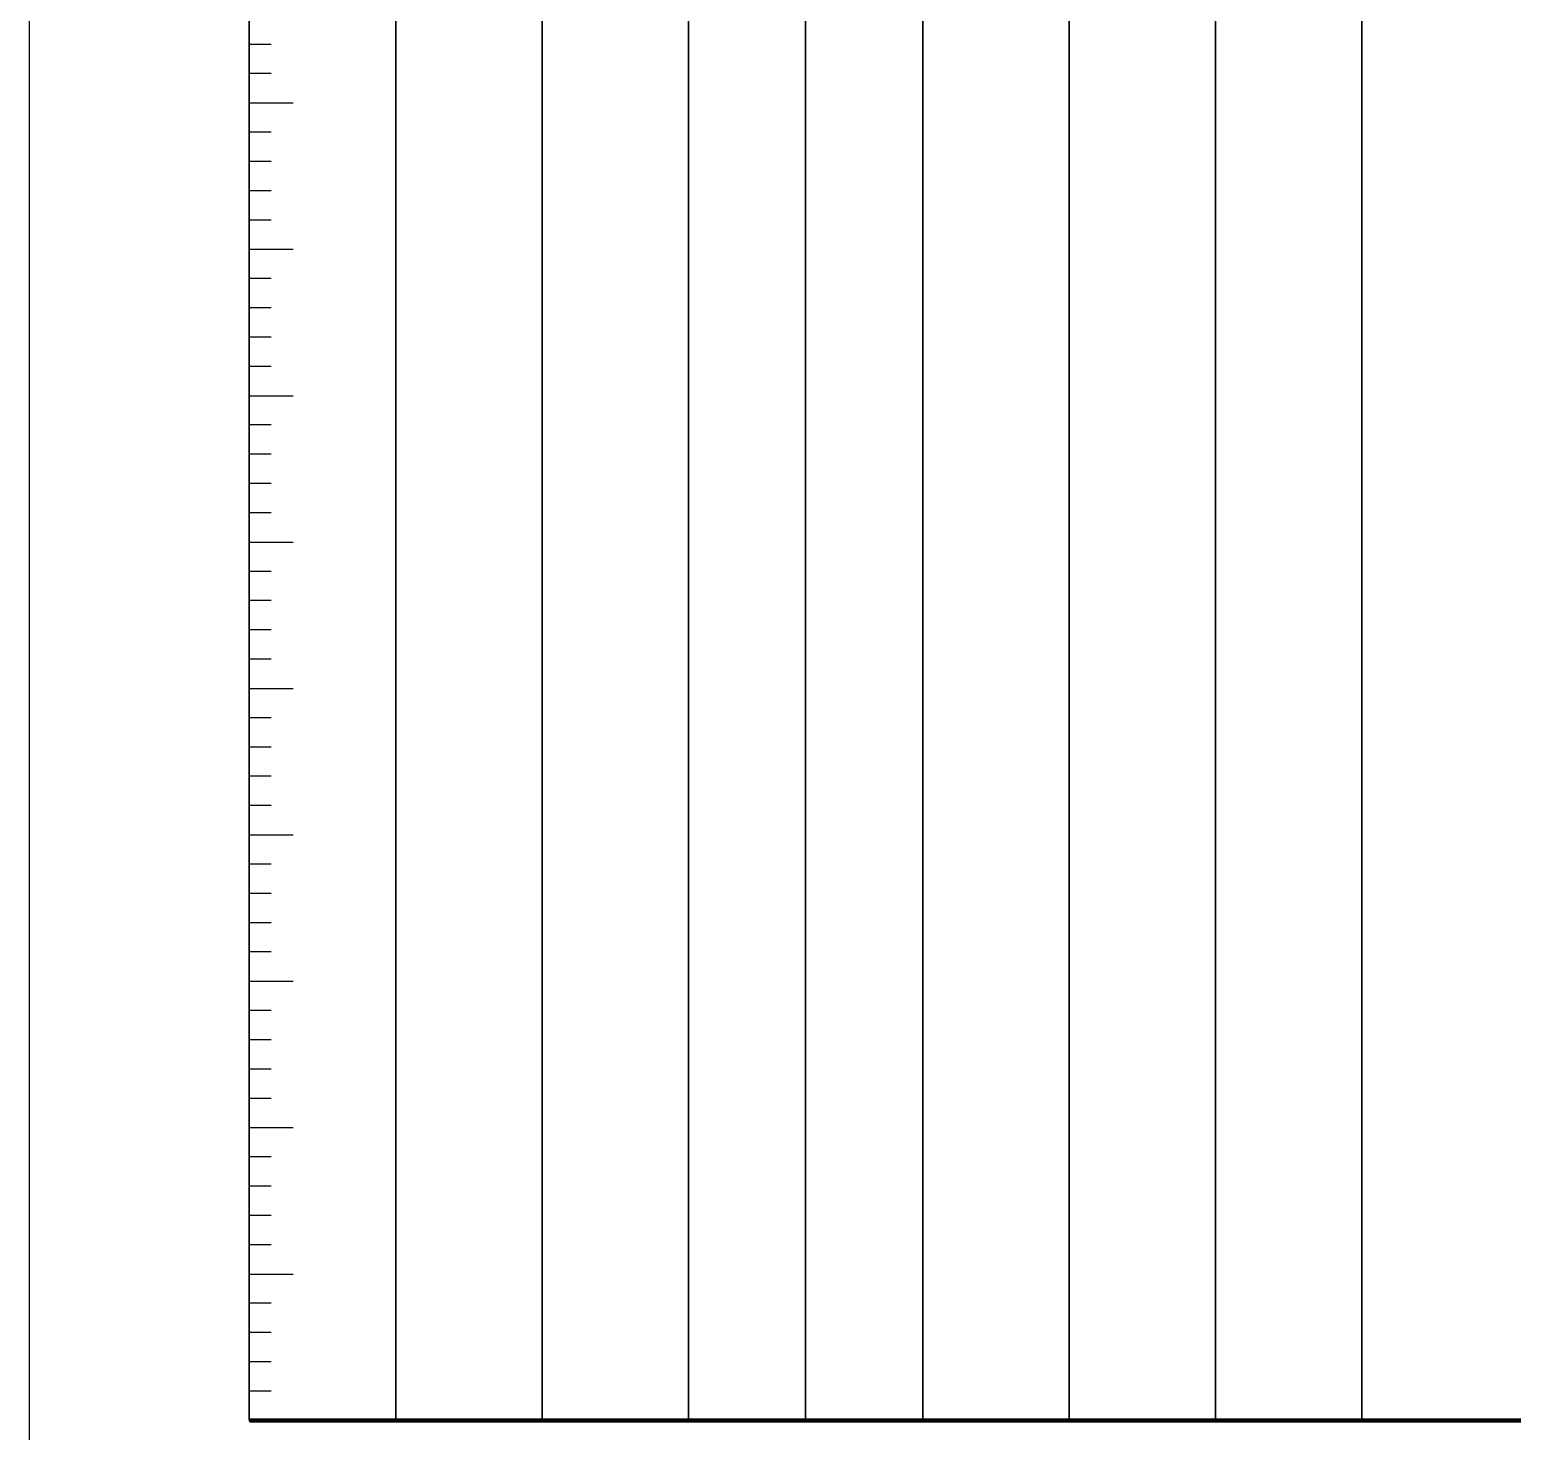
# Model space of a CAD drawing. Header units: metres. Extents: x 0 to 210, y 0 to 319.
# Drawn here: x 0 to 101.3, y 64.2 to 159.9 of the extents above; entities that cross this region are included whole.
import ezdxf

# ---------------------------------------------------------------- set-up
doc = ezdxf.new("R2010")
doc.units = ezdxf.units.M
doc.header["$MEASUREMENT"] = 0
for name, color, linetype in [('#TCRRQD', 2, 'Continuous'), ('#두께', 3, 'Continuous'), ('#색조', 2, 'Continuous'), ('#시료형태', 2, 'Continuous'), ('#심도', 3, 'Continuous'), ('#심도표고두께', 2, 'Continuous'), ('#영역', 2, 'Continuous'), ('#전체영역', 6, 'Continuous'), ('#주상도', 2, 'Continuous'), ('#지층설명', 2, 'Continuous'), ('#통일분류', 2, 'Continuous'), ('#표고', 3, 'Continuous')]:
    doc.layers.add(name, color=color, linetype=linetype)

msp = doc.modelspace()

# ---------------------------------------------------------------- linework, layer by layer
at = {"layer": '#TCRRQD'}
msp.add_lwpolyline([(91, 214.94), (81, 214.94), (81, 64.94), (91, 64.94)], close=True, dxfattribs=at)
at = {"layer": '#두께'}
msp.add_lwpolyline([(45, 214.94), (35, 214.94), (35, 64.94), (45, 64.94)], close=True, dxfattribs=at)
at = {"layer": '#색조'}
msp.add_lwpolyline([(71, 214.94), (61, 214.94), (61, 64.94), (71, 64.94)], close=True, dxfattribs=at)
at = {"layer": '#시료형태'}
msp.add_lwpolyline([(81, 214.94), (71, 214.94), (71, 64.94), (81, 64.94)], close=True, dxfattribs=at)
at = {"layer": '#심도'}
msp.add_lwpolyline([(25, 214.94), (15, 214.94), (15, 64.94), (25, 64.94)], close=True, dxfattribs=at)
at = {"layer": '#심도표고두께'}
msp.add_lwpolyline([(45, 214.94), (15, 214.94), (15, 64.94), (45, 64.94)], close=True, dxfattribs=at)
at = {"layer": '#영역'}
msp.add_lwpolyline([(0, 296.94), (210, 296.94), (210, -0.06), (0, -0.06)], close=True, dxfattribs=at)
at = {"layer": '#전체영역'}
msp.add_lwpolyline([(15, 214.94), (195, 214.94), (195, 64.94), (15, 64.94)], close=True, dxfattribs=at)
at = {"layer": '#주상도'}
msp.add_lwpolyline([(53, 214.94), (45, 214.94), (45, 64.94), (53, 64.94)], close=True, dxfattribs=at)
at = {"layer": '#지층설명'}
msp.add_lwpolyline([(155, 214.94), (91, 214.94), (91, 64.94), (155, 64.94)], close=True, dxfattribs=at)
at = {"layer": '#통일분류'}
msp.add_lwpolyline([(61, 214.94), (53, 214.94), (53, 64.94), (61, 64.94)], close=True, dxfattribs=at)
at = {"layer": '#표고'}
msp.add_lwpolyline([(35, 214.94), (25, 214.94), (25, 64.94), (35, 64.94)], close=True, dxfattribs=at)
msp.add_line((15, 230.44), (15, 64.94))
at = {"lineweight": -3}
for p, q in [((25, 230.44), (25, 64.94)), ((35, 230.44), (35, 64.94)), ((45, 230.44), (45, 64.94)), ((53, 230.44), (53, 64.94)), ((61, 230.44), (61, 64.94)), ((71, 230.44), (71, 64.94)), ((81, 230.44), (81, 64.94)), ((91, 230.44), (91, 64.94)), ((16.5, 158.94), (15, 158.94)), ((16.5, 156.94), (15, 156.94)), ((15, 154.94), (18, 154.94)), ((16.5, 152.94), (15, 152.94)), ((16.5, 150.94), (15, 150.94)), ((16.5, 148.94), (15, 148.94)), ((16.5, 146.94), (15, 146.94)), ((15, 144.94), (18, 144.94)), ((16.5, 142.94), (15, 142.94)), ((16.5, 140.94), (15, 140.94)), ((16.5, 138.94), (15, 138.94)), ((16.5, 136.94), (15, 136.94)), ((15, 134.94), (18, 134.94)), ((16.5, 132.94), (15, 132.94)), ((16.5, 130.94), (15, 130.94)), ((16.5, 128.94), (15, 128.94)), ((16.5, 126.94), (15, 126.94)), ((15, 124.94), (18, 124.94)), ((16.5, 122.94), (15, 122.94)), ((16.5, 120.94), (15, 120.94)), ((16.5, 118.94), (15, 118.94)), ((16.5, 116.94), (15, 116.94)), ((15, 114.94), (18, 114.94)), ((16.5, 112.94), (15, 112.94)), ((16.5, 110.94), (15, 110.94)), ((16.5, 108.94), (15, 108.94)), ((16.5, 106.94), (15, 106.94)), ((15, 104.94), (18, 104.94)), ((16.5, 102.94), (15, 102.94)), ((16.5, 100.94), (15, 100.94)), ((16.5, 98.94), (15, 98.94)), ((16.5, 96.94), (15, 96.94)), ((15, 94.94), (18, 94.94)), ((16.5, 92.94), (15, 92.94)), ((16.5, 90.94), (15, 90.94)), ((16.5, 88.94), (15, 88.94)), ((16.5, 86.94), (15, 86.94)), ((15, 84.94), (18, 84.94)), ((16.5, 82.94), (15, 82.94)), ((16.5, 80.94), (15, 80.94)), ((16.5, 78.94), (15, 78.94)), ((16.5, 76.94), (15, 76.94)), ((15, 74.94), (18, 74.94)), ((16.5, 72.94), (15, 72.94)), ((16.5, 70.94), (15, 70.94)), ((16.5, 68.94), (15, 68.94)), ((16.5, 66.94), (15, 66.94))]:
    msp.add_line(p, q, dxfattribs=at)
at = {"lineweight": -3, "flags": 128}
msp.add_lwpolyline([(0, 296.94), (210, 296.94), (210, -0.06), (0, -0.06)], close=True, dxfattribs=at)
msp.add_lwpolyline([(0, 296.94), (210, 296.94), (210, -0.06), (0, -0.06)], close=True, dxfattribs=at)
at = {"const_width": 0.3}
msp.add_lwpolyline([(15, 64.94), (195, 64.94)], dxfattribs=at)

doc.saveas('drawing.dxf')
